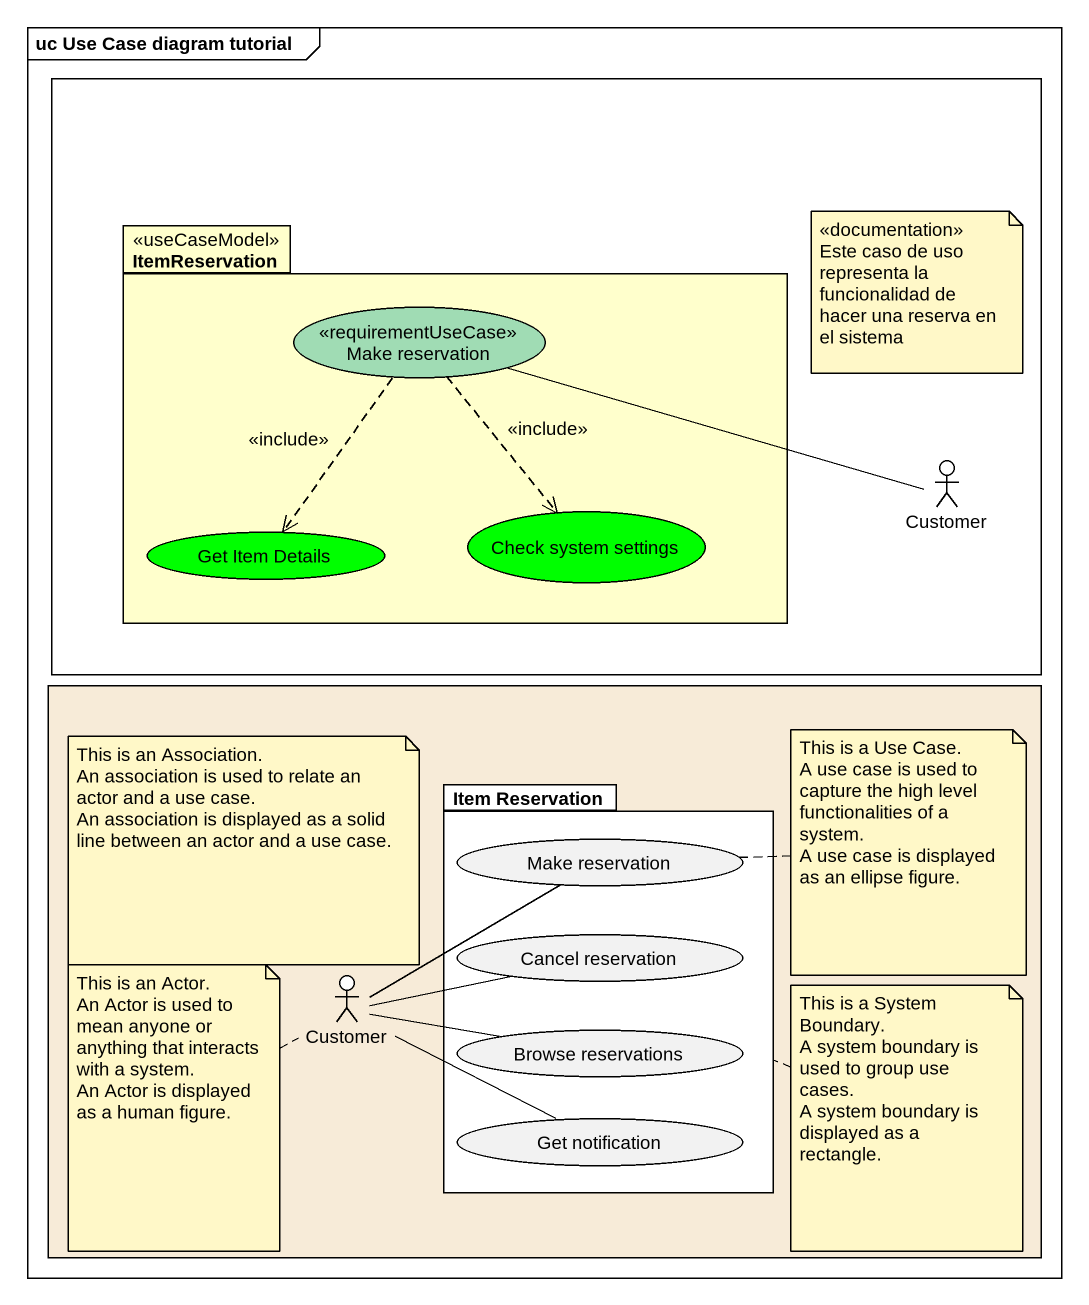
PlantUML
@startuml
mainframe uc Use Case diagram tutorial
rectangle " " as rectangle1 {
  package ItemReservation <<useCaseModel>> #FFFFCC {
    usecase "Make reservation" as Make_reservation <<requirementUseCase>> #A0DCB4
    usecase "Get Item Details" as Get_Item_Details #00FF00
    usecase "Check system settings" as Check_system_settings #00FF00
  }
  actor Customer
}
rectangle " " as rectangle2 #F7EBD8 {
  package "Item Reservation" as Item_Reservation {
    usecase "Make reservation" as Make_reservation_2
    usecase "Cancel reservation" as Cancel_reservation
    usecase "Browse reservations" as Browse_reservations
    usecase "Get notification" as Get_notification
  }
  actor "Customer" as Customer_2
}
Make_reservation ..> Get_Item_Details : <<include>>
Make_reservation ..> Check_system_settings : <<include>>
Customer -left- Make_reservation
Customer_2 -right- Make_reservation_2
Customer_2 -right- Cancel_reservation
Customer_2 -right- Browse_reservations
Customer_2 -right- Get_notification
note as N1
  <<documentation>>
  Este caso de uso representa la funcionalidad de hacer una reserva en el sistema
end note
note as N2
  This is an Association.
  An association is used to relate an actor and a use case.
  An association is displayed as a solid line between an actor and a use case.
end note
note right of Make_reservation_2
  This is a Use Case.
  A use case is used to capture the high level functionalities of a system.
  A use case is displayed as an ellipse figure.
end note
note left of Customer_2
  This is an Actor.
  An Actor is used to mean anyone or anything that interacts with a system.
  An Actor is displayed as a human figure.
end note
note right of Item_Reservation
  This is a System Boundary.
  A system boundary is used to group use cases.
  A system boundary is displayed as a rectangle.
end note
@enduml
